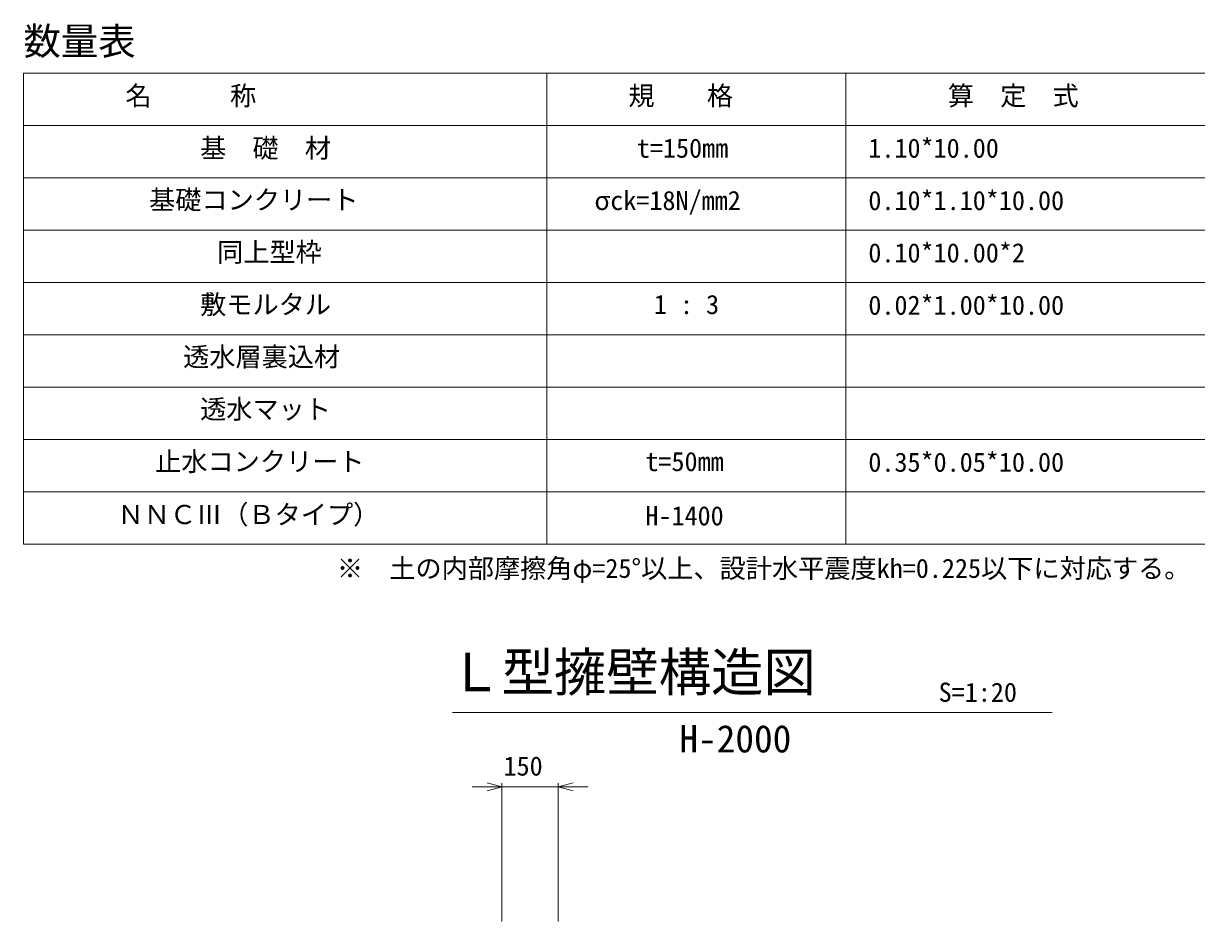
# Model space of a CAD drawing. Units: millimetres, scale not verified, with parts at other scales. Extents: x 748 to 253048, y 13754 to 73154.
# Drawn here: x 55305 to 70995, y 42554 to 54564 of the extents above; entities that cross this region are included whole.
import ezdxf
from ezdxf.enums import TextEntityAlignment as Align

# ---------------------------------------------------------------- set-up
doc = ezdxf.new("R2010")
doc.units = ezdxf.units.MM
doc.header["$LTSCALE"] = 300
for name, color, linetype, lineweight in [('0_2', 1, 'Continuous', 18), ('D-MTR-FRAM', 7, 'Continuous', 18), ('D-STR-DIM', 7, 'Continuous', 18), ('D-TTL-LINE', 7, 'Continuous', 18)]:
    doc.layers.add(name, color=color, linetype=linetype, lineweight=lineweight)
for name, color, linetype in [('D-MTR', 1, 'Continuous'), ('D-MTR-TXT', 1, 'Continuous'), ('D-TTL-TXT', 1, 'Continuous')]:
    doc.layers.add(name, color=color, linetype=linetype)
doc.styles.add('ＭＳ ゴシック', font='')
doc.styles.get('ＭＳ ゴシック').set_extended_font_data('MS Gothic')

msp = doc.modelspace()

# ---------------------------------------------------------------- linework, layer by layer
at = {"layer": '0_2'}
for p, q in [((61505.3, 44407.2), (61705.3, 44353.6)), ((62455.3, 44353.6), (62655.3, 44407.2)), ((61705.3, 44353.6), (61505.3, 44300)), ((61705.3, 44353.6), (61505.3, 44353.6)), ((62655.3, 44300), (62455.3, 44353.6)), ((62455.3, 44353.6), (62655.3, 44353.6))]:
    msp.add_line(p, q, dxfattribs=at)
at = {"layer": 'D-MTR-FRAM'}
for p, q in [((55305.3, 53900.4), (74805.3, 53900.4)), ((55305.3, 47600.4), (55305.3, 53900.4)), ((62305.3, 47600.4), (62305.3, 53900.4)), ((66305.3, 47600.4), (66305.3, 53900.4)), ((55305.3, 53200.4), (74805.3, 53200.4)), ((55305.3, 52500.4), (74805.3, 52500.4)), ((55305.3, 51800.4), (74805.3, 51800.4)), ((55305.3, 51100.4), (74805.3, 51100.4)), ((55305.3, 50400.4), (74805.3, 50400.4)), ((55305.3, 49700.4), (74805.3, 49700.4)), ((55305.3, 49000.4), (74805.3, 49000.4)), ((55305.3, 48300.4), (74805.3, 48300.4)), ((55305.3, 47600.4), (74805.3, 47600.4))]:
    msp.add_line(p, q, dxfattribs=at)
at = {"layer": 'D-STR-DIM'}
for p, q in [((61705.3, 42553.6), (61705.3, 44403.6)), ((62455.3, 42553.6), (62455.3, 44403.6)), ((61505.3, 44353.6), (61305.3, 44353.6)), ((61705.3, 44353.6), (62455.3, 44353.6)), ((62655.3, 44353.6), (62855.3, 44353.6))]:
    msp.add_line(p, q, dxfattribs=at)
at = {"layer": 'D-TTL-LINE'}
msp.add_line((61045.7, 45350.9), (69065, 45350.9), dxfattribs=at)

# ---------------------------------------------------------------- texts
at = {"layer": 'D-MTR', "style": 'ＭＳ ゴシック'}
msp.add_text('数量表', height=366.6, dxfattribs=at).set_placement((55305.3, 54033.7), align=Align.BOTTOM_LEFT)
at = {"layer": 'D-MTR-TXT', "style": 'ＭＳ ゴシック'}
for s, p in [('名\u3000\u3000\u3000称', (56668.3, 53391.8)), ('規\u3000\u3000格', (63395.7, 53391.8)), ('算\u3000定\u3000式', (67668.3, 53391.8)), ('基\u3000礎\u3000材', (57668.3, 52691.8)), ('1.10*10.00', (66605.3, 52691.8)), ('t=150mm', (63509.4, 52691.8)), ('基礎コンクリート', (56986, 52000.7)), ('σck=18N/mm2', (62940.9, 51991.7)), ('0.10*1.10*10.00', (66605.3, 51991.7)), ('同上型枠', (57895.7, 51300.7)), ('0.10*10.00*2', (66605.3, 51291.7)), ('敷モルタル', (57668.3, 50600.7)), ('1 : 3', (63736.8, 50600.7)), ('0.02*1.00*10.00', (66605.3, 50591.7)), ('透水層裏込材', (57440.9, 49900.7)), ('透水マット', (57668.3, 49200.7)), ('止水コンクリート', (57066.6, 48500.7)), ('t=50mm', (63623.1, 48500.7)), ('0.35*0.05*10.00', (66605.3, 48491.7)), ('ＮＮＣⅢ（Ｂタイプ）', (56564.4, 47791.8)), ('H-1400', (63623.1, 47775.4)), ('※\u3000土の内部摩擦角φ=25°以上、設計水平震度kh=0.225以下に対応する。', (59498.1, 47072.1))]:
    msp.add_text(s, height=256.6, dxfattribs=at).set_placement(p, align=Align.BOTTOM_LEFT)
at = {"layer": 'D-STR-DIM', "color": 1, "style": 'ＭＳ ゴシック'}
msp.add_text('150', height=256.6, dxfattribs=at).set_placement((61725.9, 44428.6), align=Align.BOTTOM_LEFT)
at = {"layer": 'D-TTL-TXT', "style": 'ＭＳ ゴシック'}
for s, height, p in [('Ｌ型擁壁構造図', 513.2, (61001.3, 45478.8)), ('S=1:20', 256.6, (67545.6, 45414.8)), ('H-2000', 366.6, (64078.7, 44705.5))]:
    msp.add_text(s, height=height, dxfattribs=at).set_placement(p, align=Align.BOTTOM_LEFT)

doc.saveas('drawing.dxf')
